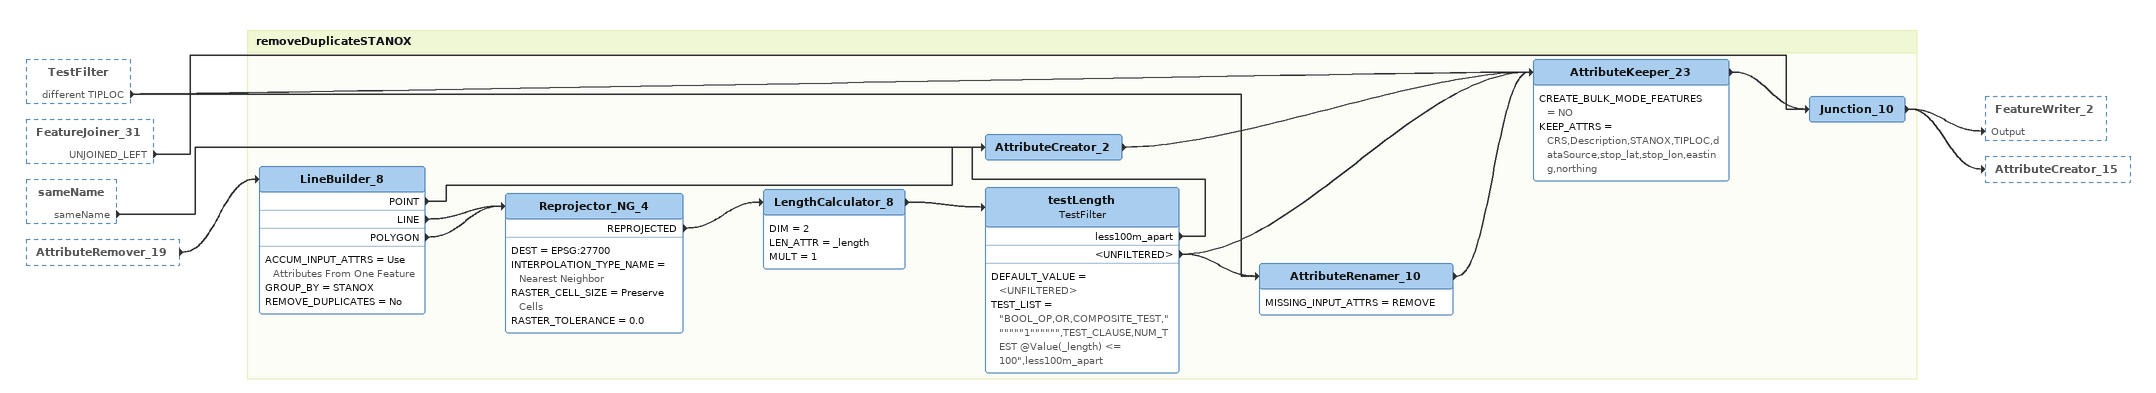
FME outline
TestFilter [outside]
    different TIPLOC -> AttributeKeeper_23
    different TIPLOC -> AttributeRenamer_10
FeatureJoiner_31 [outside]
    UNJOINED_LEFT -> Junction_10
sameName [outside]
    sameName -> AttributeCreator_2
AttributeRemover_19 [outside]
    -> LineBuilder_8

Bookmark: removeDuplicateSTANOX
LineBuilder_8
    ACCUM_INPUT_ATTRS = Use Attributes From One Feature
    GROUP_BY = STANOX
    REMOVE_DUPLICATES = No
    POINT -> AttributeCreator_2
    LINE -> Reprojector_NG_4
    POLYGON -> Reprojector_NG_4
Reprojector_NG_4
    DEST = EPSG:27700
    INTERPOLATION_TYPE_NAME = Nearest Neighbor
    RASTER_CELL_SIZE = Preserve Cells
    RASTER_TOLERANCE = 0.0
    REPROJECTED -> LengthCalculator_8
LengthCalculator_8
    DIM = 2
    LEN_ATTR = _length
    MULT = 1
    -> testLength
testLength: TestFilter
    DEFAULT_VALUE = <UNFILTERED>
    TEST_LIST = "BOOL_OP,OR,COMPOSITE_TEST,""""""1"""""",TEST_CLAUSE,NUM_TEST @Value(_length) <= 100",less100m_apart
    less100m_apart -> AttributeCreator_2
    <UNFILTERED> -> AttributeRenamer_10
    <UNFILTERED> -> AttributeKeeper_23
AttributeCreator_2
    -> AttributeKeeper_23
AttributeRenamer_10
    MISSING_INPUT_ATTRS = REMOVE
    -> AttributeKeeper_23
AttributeKeeper_23
    CREATE_BULK_MODE_FEATURES = NO
    KEEP_ATTRS = CRS,Description,STANOX,TIPLOC,dataSource,stop_lat,stop_lon,easting,northing
    -> Junction_10
Junction_10
    -> FeatureWriter_2 [Output]
    -> AttributeCreator_15
